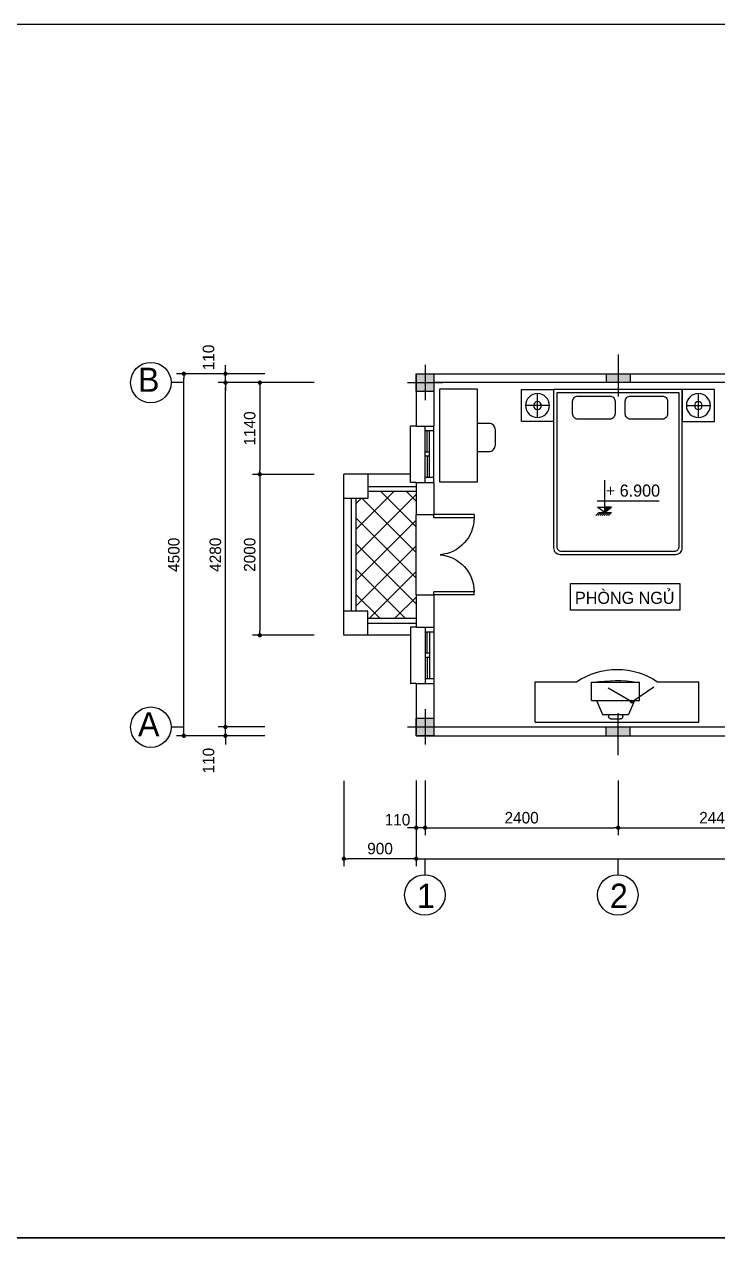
# Model space of a CAD drawing. Extents: x -13783 to 50918, y -8879 to 37156.
# Drawn here: x 8215 to 16836, y 6184 to 21290 of the extents above; entities that cross this region are included whole.
import ezdxf

# ---------------------------------------------------------------- set-up
doc = ezdxf.new("R2010")
doc.units = 0
doc.header["$LTSCALE"] = 600
doc.header["$MEASUREMENT"] = 0
doc.layers.get('0').update_dxf_attribs({"linetype": 'CONTINUOUS'})
doc.layers.get('Defpoints').update_dxf_attribs({"linetype": 'CONTINUOUS'})
for name, color, linetype in [('1', 1, 'CONTINUOUS'), ('3', 33, 'CONTINUOUS'), ('4', 4, 'CONTINUOUS'), ('9', 54, 'CONTINUOUS'), ('CAT', 7, 'CONTINUOUS'), ('COT', 2, 'CONTINUOUS'), ('D', 4, 'CONTINUOUS')]:
    doc.layers.add(name, color=color, linetype=linetype)
doc.styles.add('TT', font='VHAVAN.ttf')
doc.dimstyles.new('MB051', dxfattribs={"dimscale": 0.51, "dimtxt": 280, "dimasz": 105, "dimexe": 180, "dimexo": 0, "dimgap": 100, "dimtad": 1, "dimdec": 0, "dimzin": 0, "dimdsep": 46, "dimtxsty": 'TT', "dimblk1": 'DOT', "dimblk2": 'DOT', "dimsah": 1, "dimcen": 100, "dimdle": 60, "dimclrd": 251, "dimclre": 251, "dimclrt": 4, "dimadec": 0, "dimazin": 0, "dimtfac": 1, "dimtdec": 1, "dimtofl": 0, "dimtmove": 2, "dimatfit": 3, "dimldrblk": 'DOT', "dimfxl": 0, "dimtolj": 1, "dimtzin": 0, "dimarcsym": 0})

# ---------------------------------------------------------------- blocks, each defined once
blk = doc.blocks.new('_DOT')
at = {"color": 0, "linetype": 'ByBlock'}
blk.add_line((-0.5, 0), (-1, 0), dxfattribs=at)
at = {"color": 0, "linetype": 'ByBlock', "const_width": 0.5}
blk.add_lwpolyline([(-0.25, 0, 1), (0.25, 0, 1)], format="xyb", close=True, dxfattribs=at)
blk = doc.blocks.new('*D30')
at = {"color": 251, "linetype": 'ByBlock'}
for p, q in [((13088, 11890), (13088, 10827)), ((27088, 11890), (27088, 10827)), ((13141, 10919), (27034, 10919))]:
    blk.add_line(p, q, dxfattribs=at)
at = {"layer": 'Defpoints', "color": 0, "linetype": 'ByBlock'}
for p in [(13088, 11890), (27088, 11890), (27088, 10919)]:
    blk.add_point(p, dxfattribs=at)
at = {"color": 251, "linetype": 'ByBlock', "xscale": 53.55, "yscale": 53.55, "zscale": 53.55, "rotation": 180}
blk.add_blockref('_DOT', (13088, 10919), dxfattribs=at)
at = {"color": 251, "linetype": 'ByBlock', "xscale": 53.55, "yscale": 53.55, "zscale": 53.55}
blk.add_blockref('_DOT', (27088, 10919), dxfattribs=at)
at = {"color": 4, "linetype": 'ByBlock', "insert": (18338, 11058), "char_height": 142.8, "attachment_point": 5, "style": 'TT'}
blk.add_mtext('\\A1;14000', dxfattribs=at)
blk = doc.blocks.new('*D32')
at = {"color": 251, "linetype": 'ByBlock'}
for p, q in [((15598, 11890), (15598, 11212)), ((18038, 11890), (18038, 11212)), ((15651, 11304), (17984, 11304))]:
    blk.add_line(p, q, dxfattribs=at)
at = {"layer": 'Defpoints', "color": 0, "linetype": 'ByBlock'}
for p in [(15598, 11890), (18038, 11890), (18038, 11304)]:
    blk.add_point(p, dxfattribs=at)
at = {"color": 251, "linetype": 'ByBlock', "xscale": 53.55, "yscale": 53.55, "zscale": 53.55, "rotation": 180}
blk.add_blockref('_DOT', (15598, 11304), dxfattribs=at)
at = {"color": 251, "linetype": 'ByBlock', "xscale": 53.55, "yscale": 53.55, "zscale": 53.55}
blk.add_blockref('_DOT', (18038, 11304), dxfattribs=at)
at = {"color": 4, "linetype": 'ByBlock', "insert": (16818, 11428), "char_height": 142.8, "attachment_point": 5, "style": 'TT'}
blk.add_mtext('\\A1;2440', dxfattribs=at)
blk = doc.blocks.new('D10')
at = {"layer": 'D', "color": 4}
for p, q in [((-500, 1000), (0, 1000)), ((-500, 1000), (-500, 960)), ((-500, 960), (0, 960)), ((0, 960), (0, 1000)), ((-500, 40), (0, 40)), ((-500, 0), (-500, 40)), ((-500, 0), (0, 0)), ((0, 0), (0, 40))]:
    blk.add_line(p, q, dxfattribs=at)
for points in [[(0, 960), (0, 1000)], [(0, 0), (0, 40)]]:
    blk.add_lwpolyline(points, dxfattribs=at)
at = {"layer": 'D', "color": 1}
for centre, start, end in [((-38.4, 960), 180, 265.22811), ((-38.4, 40), 94.77189, 180)]:
    blk.add_arc(centre, 461.6, start, end, dxfattribs=at)
blk = doc.blocks.new('*D33')
at = {"color": 251, "linetype": 'ByBlock'}
for p, q in [((13198, 11890), (13198, 11212)), ((15598, 11890), (15598, 11212)), ((13251, 11304), (15544, 11304))]:
    blk.add_line(p, q, dxfattribs=at)
at = {"layer": 'Defpoints', "color": 0, "linetype": 'ByBlock'}
for p in [(13198, 11890), (15598, 11890), (15598, 11304)]:
    blk.add_point(p, dxfattribs=at)
at = {"color": 251, "linetype": 'ByBlock', "xscale": 53.55, "yscale": 53.55, "zscale": 53.55, "rotation": 180}
blk.add_blockref('_DOT', (13198, 11304), dxfattribs=at)
at = {"color": 251, "linetype": 'ByBlock', "xscale": 53.55, "yscale": 53.55, "zscale": 53.55}
blk.add_blockref('_DOT', (15598, 11304), dxfattribs=at)
at = {"color": 4, "linetype": 'ByBlock', "insert": (14398, 11428), "char_height": 142.8, "attachment_point": 5, "style": 'TT'}
blk.add_mtext('\\A1;2400', dxfattribs=at)
blk = doc.blocks.new('S700')
at = {"layer": '3'}
for p, q in [((700, 110), (0, 110)), ((700, 0), (0, 0)), ((325, 55), (325, 110)), ((375, 55), (375, 110))]:
    blk.add_line(p, q, dxfattribs=at)
at = {"layer": '3', "linetype": 'Continuous'}
for p, q in [((60, 0), (60, 110)), ((640, 55), (60, 55)), ((640, 0), (640, 110))]:
    blk.add_line(p, q, dxfattribs=at)
at = {"layer": '3', "color": 8, "linetype": 'Continuous'}
for p, q in [((325, 82.5), (60, 82.5)), ((375, 82.5), (640, 82.5))]:
    blk.add_line(p, q, dxfattribs=at)
blk = doc.blocks.new('*D35')
at = {"color": 251, "linetype": 'ByBlock'}
for p, q in [((13088, 11780), (13088, 11212)), ((13198, 11780), (13198, 11212)), ((13034, 11304), (12981, 11304)), ((13198, 11304), (13088, 11304)), ((13251, 11304), (13305, 11304))]:
    blk.add_line(p, q, dxfattribs=at)
at = {"layer": 'Defpoints', "color": 0, "linetype": 'ByBlock'}
for p in [(13088, 11780), (13198, 11780), (13088, 11304)]:
    blk.add_point(p, dxfattribs=at)
at = {"color": 251, "linetype": 'ByBlock', "xscale": 53.55, "yscale": 53.55, "zscale": 53.55}
blk.add_blockref('_DOT', (13088, 11304), dxfattribs=at)
at = {"color": 251, "linetype": 'ByBlock', "xscale": 53.55, "yscale": 53.55, "zscale": 53.55, "rotation": 180}
blk.add_blockref('_DOT', (13198, 11304), dxfattribs=at)
at = {"color": 4, "linetype": 'ByBlock', "insert": (12855, 11403), "char_height": 142.8, "attachment_point": 5, "style": 'TT'}
blk.add_mtext('\\A1;110', dxfattribs=at)
blk = doc.blocks.new('*D36')
at = {"color": 251, "linetype": 'ByBlock'}
for p, q in [((12188, 11888), (12188, 10827)), ((13088, 11888), (13088, 10827)), ((13034, 10919), (12241, 10919))]:
    blk.add_line(p, q, dxfattribs=at)
at = {"layer": 'Defpoints', "color": 0, "linetype": 'ByBlock'}
for p in [(12188, 11888), (13088, 11888), (12188, 10919)]:
    blk.add_point(p, dxfattribs=at)
at = {"color": 251, "linetype": 'ByBlock', "xscale": 53.55, "yscale": 53.55, "zscale": 53.55, "rotation": 180}
blk.add_blockref('_DOT', (12188, 10919), dxfattribs=at)
at = {"color": 251, "linetype": 'ByBlock', "xscale": 53.55, "yscale": 53.55, "zscale": 53.55}
blk.add_blockref('_DOT', (13088, 10919), dxfattribs=at)
at = {"color": 4, "linetype": 'ByBlock', "insert": (12638, 11044), "char_height": 142.8, "attachment_point": 5, "style": 'TT'}
blk.add_mtext('\\A1;900', dxfattribs=at)
blk = doc.blocks.new('COT')
at = {"layer": '1'}
h = blk.add_hatch(color=256, dxfattribs=at)
h.paths.add_polyline_path([(0, 0), (110, 0), (110, 110), (0, 110)])
h.paths.add_polyline_path([(0, 0), (0, 110), (-110, 110), (-110, 0)])
h.paths.add_polyline_path([(0, 0), (-110, 0), (-110, -110), (0, -110)])
h.paths.add_polyline_path([(0, 0), (0, -110), (110, -110), (110, 0)])
for p, q in [((0, -220), (0, 220)), ((-220, 0), (220, 0))]:
    blk.add_line(p, q, dxfattribs=at)
blk.add_lwpolyline([(-110, -110), (110, -110), (110, 110), (-110, 110)], close=True, dxfattribs=at)
blk = doc.blocks.new('TV')
at = {"layer": '1', "color": 44}
for p, q in [((-697, 266), (1337, 266)), ((-697, 266), (-697, -234)), ((65, 0), (137, 173)), ((137, 173), (463, 173)), ((214, 173), (214, 198)), ((244, 228), (361, 228)), ((391, 198), (391, 173)), ((535, 0), (463, 173)), ((1337, 266), (1337, -234)), ((0, 0), (600, 0)), ((0, 0), (0, -228)), ((504, 15), (210, -155)), ((504, 15), (776, -172)), ((600, 0), (600, -228)), ((-697, -234), (-184, -234)), ((0, -228), (600, -228)), ((824, -234), (1337, -234))]:
    blk.add_line(p, q, dxfattribs=at)
blk.add_circle((500, 14), 15.5, dxfattribs=at)
for centre, radius, start, end in [((244, 198), 30, 90, 180), ((361, 198), 30, 0, 90), ((320, 521), 908, 236.2754, 303.7246), ((304, 1505), 1754, 261.0106, 278.7577)]:
    blk.add_arc(centre, radius, start, end, dxfattribs=at)
blk = doc.blocks.new('GUONG2')
at = {"color": 44}
for p, q in [((975, 1877), (975, 2174)), ((826, 2026), (1124, 2026)), ((975, 174), (975, -123)), ((826, 26), (1124, 26))]:
    blk.add_line(p, q, dxfattribs=at)
for points in [[(1175, 1826), (775, 1826), (775, 2226), (1175, 2226)], [(1175, 226), (775, 226), (775, -174), (1175, -174)]]:
    blk.add_lwpolyline(points, close=True, dxfattribs=at)
for points in [[(-795, 1826), (1175, 1826), (1175, 226), (-795, 226, -0.414214), (-875, 306), (-875, 1746, -0.414214)], [(-780, 1786), (1135, 1786), (1135, 266), (-780, 266, -0.414214), (-835, 321), (-835, 1731, -0.414214)], [(806, 1578), (806, 1182, 0.414214), (871, 1117), (1028, 1117, 0.414214), (1093, 1182), (1093, 1578, 0.414214), (1028, 1643), (871, 1643, 0.414214)], [(806, 925), (806, 528, 0.414214), (871, 463), (1028, 463, 0.414214), (1093, 528), (1093, 925, 0.414214), (1028, 990), (871, 990, 0.414214)]]:
    blk.add_lwpolyline(points, format="xyb", close=True, dxfattribs=at)
for centre, radius in [((975, 2026), 149), ((975, 2026), 48.7), ((975, 26), 149), ((975, 26), 48.7)]:
    blk.add_circle(centre, radius, dxfattribs=at)
blk = doc.blocks.new('*D104')
at = {"color": 251, "linetype": 'ByBlock'}
for p, q in [((11206, 1752), (10624, 1752)), ((10716, -2474), (10716, 1699)), ((11206, -2528), (10624, -2528))]:
    blk.add_line(p, q, dxfattribs=at)
at = {"layer": 'Defpoints', "color": 0, "linetype": 'ByBlock'}
for p in [(10716, 1752), (11206, 1752), (11206, -2528)]:
    blk.add_point(p, dxfattribs=at)
at = {"color": 251, "linetype": 'ByBlock', "xscale": 53.55, "yscale": 53.55, "zscale": 53.55}
for p, rotation in [((10716, 1752), 90), ((10716, -2528), 270)]:
    blk.add_blockref('_DOT', p, dxfattribs=dict(at, rotation=rotation))
at = {"color": 4, "linetype": 'ByBlock', "insert": (10591, -388), "char_height": 142.8, "attachment_point": 5, "rotation": 90, "style": 'TT'}
blk.add_mtext('\\A1;4280', dxfattribs=at)
blk = doc.blocks.new('*D105')
at = {"color": 251, "linetype": 'ByBlock'}
for p, q in [((11206, 1862), (10107, 1862)), ((10199, -2584), (10199, 1809)), ((11206, -2638), (10107, -2638))]:
    blk.add_line(p, q, dxfattribs=at)
at = {"layer": 'Defpoints', "color": 0, "linetype": 'ByBlock'}
for p in [(10199, 1862), (11206, 1862), (11206, -2638)]:
    blk.add_point(p, dxfattribs=at)
at = {"color": 251, "linetype": 'ByBlock', "xscale": 53.55, "yscale": 53.55, "zscale": 53.55}
for p, rotation in [((10199, 1862), 90), ((10199, -2638), 270)]:
    blk.add_blockref('_DOT', p, dxfattribs=dict(at, rotation=rotation))
at = {"color": 4, "linetype": 'ByBlock', "insert": (10074, -388), "char_height": 142.8, "attachment_point": 5, "rotation": 90, "style": 'TT'}
blk.add_mtext('\\A1;4500', dxfattribs=at)
blk = doc.blocks.new('*D106')
at = {"color": 251, "linetype": 'ByBlock'}
for p, q in [((11206, -2528), (10624, -2528)), ((10716, -2474), (10716, -2421)), ((10716, -2638), (10716, -2528)), ((11206, -2638), (10624, -2638)), ((10716, -2691), (10716, -2745))]:
    blk.add_line(p, q, dxfattribs=at)
at = {"layer": 'Defpoints', "color": 0, "linetype": 'ByBlock'}
for p in [(10716, -2528), (11206, -2528), (11206, -2638)]:
    blk.add_point(p, dxfattribs=at)
at = {"color": 251, "linetype": 'ByBlock', "xscale": 53.55, "yscale": 53.55, "zscale": 53.55}
for p, rotation in [((10716, -2528), 270), ((10716, -2638), 90)]:
    blk.add_blockref('_DOT', p, dxfattribs=dict(at, rotation=rotation))
at = {"color": 4, "linetype": 'ByBlock', "insert": (10506, -2947), "char_height": 142.8, "attachment_point": 5, "rotation": 90, "style": 'TT'}
blk.add_mtext('\\A1;110', dxfattribs=at)
blk = doc.blocks.new('*D108')
at = {"color": 251, "linetype": 'ByBlock'}
for p, q in [((11820, 1752), (11052, 1752)), ((11143, 1699), (11143, 666)), ((11820, 612), (11052, 612))]:
    blk.add_line(p, q, dxfattribs=at)
at = {"layer": 'Defpoints', "color": 0, "linetype": 'ByBlock'}
for p in [(11820, 1752), (11143, 612), (11820, 612)]:
    blk.add_point(p, dxfattribs=at)
at = {"color": 251, "linetype": 'ByBlock', "xscale": 53.55, "yscale": 53.55, "zscale": 53.55}
for p, rotation in [((11143, 1752), 90), ((11143, 612), 270)]:
    blk.add_blockref('_DOT', p, dxfattribs=dict(at, rotation=rotation))
at = {"color": 4, "linetype": 'ByBlock', "insert": (11018, 1182), "char_height": 142.8, "attachment_point": 5, "rotation": 90, "style": 'TT'}
blk.add_mtext('\\A1;1140', dxfattribs=at)
blk = doc.blocks.new('*D109')
at = {"color": 251, "linetype": 'ByBlock'}
for p, q in [((11143, 559), (11143, -1334)), ((11820, -1388), (11052, -1388))]:
    blk.add_line(p, q, dxfattribs=at)
at = {"layer": 'Defpoints', "color": 0, "linetype": 'ByBlock'}
for p in [(11820, 612), (11143, -1388), (11820, -1388)]:
    blk.add_point(p, dxfattribs=at)
at = {"color": 251, "linetype": 'ByBlock', "xscale": 53.55, "yscale": 53.55, "zscale": 53.55}
for p, rotation in [((11143, 612), 90), ((11143, -1388), 270)]:
    blk.add_blockref('_DOT', p, dxfattribs=dict(at, rotation=rotation))
at = {"color": 4, "linetype": 'ByBlock', "insert": (11018, -388), "char_height": 142.8, "attachment_point": 5, "rotation": 90, "style": 'TT'}
blk.add_mtext('\\A1;2000', dxfattribs=at)
blk = doc.blocks.new('*D107')
at = {"color": 251, "linetype": 'ByBlock'}
for p, q in [((10716, 1916), (10716, 1969)), ((11206, 1862), (10624, 1862)), ((10716, 1752), (10716, 1862)), ((11206, 1752), (10624, 1752)), ((10716, 1699), (10716, 1645))]:
    blk.add_line(p, q, dxfattribs=at)
at = {"layer": 'Defpoints', "color": 0, "linetype": 'ByBlock'}
for p in [(10716, 1862), (11206, 1862), (11206, 1752)]:
    blk.add_point(p, dxfattribs=at)
at = {"color": 251, "linetype": 'ByBlock', "xscale": 53.55, "yscale": 53.55, "zscale": 53.55}
for p, rotation in [((10716, 1862), 270), ((10716, 1752), 90)]:
    blk.add_blockref('_DOT', p, dxfattribs=dict(at, rotation=rotation))
at = {"color": 4, "linetype": 'ByBlock', "insert": (10506, 2065), "char_height": 142.8, "attachment_point": 5, "rotation": 90, "style": 'TT'}
blk.add_mtext('\\A1;110', dxfattribs=at)

msp = doc.modelspace()

# ---------------------------------------------------------------- hatches: boundary and pattern name
at = {"layer": '9'}
h = msp.add_hatch(dxfattribs=at)
h.set_pattern_fill('NET', color=8, scale=1800, angle=45, style=0)
h.set_pattern_definition([(45, (2e-12, 15084.83), (-159.099, 159.099), []), (135, (2e-12, 15084.83), (-159.099, -159.099), [])])
h.paths.add_polyline_path([(12337.6, 13997), (12487.6, 13997), (12487.6, 13907), (13087.6, 13907), (13087.6, 14197), (13087.6, 15197), (13087.6, 15487), (12487.6, 15487), (12487.6, 15397), (12337.6, 15397)])
msp.add_hatch(color=256, dxfattribs=at).paths.add_polyline_path([(15429.1, 15288.9), (15429.1, 15220.7), (15516.3, 15288.9)])

# ---------------------------------------------------------------- linework, layer by layer
for p, q in [((13087.6, 16947), (13087.6, 16297)), ((13307.6, 16947), (13307.6, 16297)), ((13087.6, 16297), (13307.6, 16297)), ((13087.6, 15597), (13087.6, 15197)), ((13087.6, 15597), (13307.6, 15597)), ((13307.6, 15597), (13307.6, 15197)), ((13087.6, 15197), (13307.6, 15197)), ((13087.6, 14197), (13087.6, 13797)), ((13087.6, 14197), (13307.6, 14197)), ((13307.6, 14197), (13307.6, 13797)), ((13087.6, 13797), (13307.6, 13797)), ((13087.6, 13097), (13087.6, 12447)), ((13087.6, 13097), (13307.6, 13097)), ((13307.6, 13097), (13307.6, 12557))]:
    msp.add_line(p, q)
at = {"color": 3}
for points in [[(7783.9, 6205.6), (7783.9, 21290.4), (29351, 21290.4), (29351, 6205.6), (7783.9, 6205.6)], [(7783.9, -8879.2), (7783.9, 6205.6), (29351, 6205.6), (29351, -8879.2), (7783.9, -8879.2)]]:
    msp.add_lwpolyline(points, close=True, dxfattribs=at)
at = {"layer": '3'}
for p, q in [((13017.6, 15597), (13017.6, 16297)), ((13087.6, 16297), (13017.6, 16297)), ((13087.6, 15597), (13017.6, 15597)), ((13017.6, 13797), (13017.6, 13097)), ((13087.6, 13797), (13017.6, 13797)), ((13087.6, 13097), (13017.6, 13097))]:
    msp.add_line(p, q, dxfattribs=at)
at = {"layer": '9', "color": 1}
for p, q in [((15597.6, 17185.9), (15597.6, 16665)), ((15447.6, 16947), (15447.6, 16837)), ((15747.6, 16947), (15747.6, 16837)), ((15597.6, 12208), (15597.6, 12728.9)), ((15447.6, 12447), (15447.6, 12557)), ((15747.6, 12447), (15747.6, 12557))]:
    msp.add_line(p, q, dxfattribs=at)
at = {"layer": '9', "color": 54}
for p, q in [((10186.2, 16836.8), (10040.3, 16836.8)), ((10186.2, 12553.9), (10040.3, 12553.9))]:
    msp.add_line(p, q, dxfattribs=at)
at = {"layer": '9', "color": 53}
for p, q in [((12187.6, 13697), (12187.6, 15697)), ((13017.6, 15697), (12187.6, 15697)), ((13017.6, 13697), (12187.6, 13697))]:
    msp.add_line(p, q, dxfattribs=at)
at = {"layer": '9'}
for p, q in [((12487.6, 15697), (12487.6, 15397)), ((15429.1, 15625.3), (15429.1, 15220.7)), ((12487.6, 15547), (13087.6, 15547)), ((12487.6, 15487), (13087.6, 15487)), ((12487.6, 15397), (12187.6, 15397)), ((12277.6, 15397), (12277.6, 13997)), ((12337.6, 15397), (12337.6, 13997)), ((15335.3, 15367.2), (16106.7, 15367.2)), ((15429.1, 15220.7), (15341.8, 15288.9)), ((15341.8, 15288.9), (15429.1, 15288.9)), ((15429.1, 15220.7), (15516.3, 15288.9)), ((15516.3, 15288.9), (15429.1, 15288.9)), ((13087.6, 14197), (13087.6, 15197)), ((15359.8, 15220.7), (15516.3, 15220.7)), ((12487.6, 13997), (12187.6, 13997)), ((12487.6, 13697), (12487.6, 13997)), ((12487.6, 13907), (13087.6, 13907)), ((12487.6, 13847), (13087.6, 13847))]:
    msp.add_line(p, q, dxfattribs=at)
at = {"layer": '9', "color": 8}
for p, q in [((15359.8, 15220.7), (15321.1, 15184.8)), ((15385.9, 15220.7), (15347.2, 15184.8)), ((15412, 15220.7), (15373.3, 15184.8)), ((15438, 15220.7), (15399.4, 15184.8)), ((15464.1, 15220.7), (15425.5, 15184.8)), ((15490.2, 15220.7), (15451.6, 15184.8)), ((15516.3, 15220.7), (15477.7, 15184.8))]:
    msp.add_line(p, q, dxfattribs=at)
at = {"layer": '9', "color": 2}
for p, q in [((13195, 10918.7), (13195, 10720.4)), ((15593.8, 10918.7), (15593.8, 10720.4))]:
    msp.add_line(p, q, dxfattribs=at)
at = {"layer": '9', "color": 44}
msp.add_lwpolyline([(13382.4, 16758.7), (13845.1, 16758.7), (13845.1, 15597.4), (13382.4, 15597.4)], close=True, dxfattribs=at)
msp.add_lwpolyline([(13845.1, 15980.6), (13991.9, 15980.6, 0.4142136), (14071.9, 16060.6), (14071.9, 16250.6, 0.4142136), (13991.9, 16330.6), (13845.1, 16330.6)], format="xyb", dxfattribs=at)
at = {"layer": '9'}
msp.add_lwpolyline([(15005, 14340), (16363.5, 14340), (16363.5, 14008.3), (15005, 14008.3)], close=True, dxfattribs=at)
at = {"layer": '9', "color": 2}
for centre in [(9788.5, 16836.8), (9788.5, 12553.9), (13195, 10468.8), (15593.8, 10468.8)]:
    msp.add_circle(centre, 251.7, dxfattribs=at)
at = {"layer": '9', "color": 1}
for points in [[(15447.6, 16947), (15447.6, 16837), (15747.6, 16947), (15747.6, 16837)], [(15447.6, 12447), (15447.6, 12557), (15747.6, 12447), (15747.6, 12557)]]:
    msp.add_solid(points, dxfattribs=at)
at = {"layer": 'CAT'}
for p, q in [((13087.6, 16947), (25997.6, 16947)), ((18037.7, 16837), (13307.6, 16837)), ((13307.6, 16727), (13087.6, 16727)), ((13307.6, 12557), (19886.7, 12557)), ((13087.6, 12447), (25997.6, 12447))]:
    msp.add_line(p, q, dxfattribs=at)

# ---------------------------------------------------------------- block references
at = {"layer": '3', "xscale": -1, "rotation": 90}
msp.add_blockref('S700', (13307.6, 16297), dxfattribs=at)
at = {"layer": '3', "rotation": 90}
msp.add_blockref('S700', (13307.6, 13097), dxfattribs=at)
at = {"layer": '9', "xscale": -1}
for name, p, rotation in [('GUONG2', (14569.2, 15576.5), 270), ('TV', (15264.9, 12884.4), 180)]:
    msp.add_blockref(name, p, dxfattribs=dict(at, rotation=rotation))
msp.add_blockref('D10', (13307.6, 14197), dxfattribs=at)
at = {"layer": 'COT', "xscale": -1, "rotation": 180}
for p in [(13197.6, 16837), (13197.6, 12557)]:
    msp.add_blockref('COT', p, dxfattribs=at)

# ---------------------------------------------------------------- texts
at = {"layer": '9', "color": 4, "style": 'TT'}
for s, p in [('+ 6.900', (15444.2, 15419.4)), ('phßng ngñ', (15061.3, 14086.7))]:
    msp.add_text(s, height=150, dxfattribs=at).set_placement(p)
at = {"layer": '9', "color": 2, "style": 'TT'}
for s, p in [('1', (13096.3, 10308.3)), ('2', (15495.1, 10308.3))]:
    msp.add_text(s, height=300, dxfattribs=at).set_placement(p)
at = {"layer": '9', "color": 2, "char_height": 300, "width": 149.66, "attachment_point": 1, "style": 'TT'}
for s, insert in [('b', (9628.4, 17022.7)), ('a', (9628.4, 12739.7))]:
    msp.add_mtext(s, dxfattribs=dict(at, insert=insert))

# ---------------------------------------------------------------- dimensions: what is measured, and where the dimension line sits
at = {"layer": '4'}
dim = msp.add_linear_dim(base=(27087.6, 10918.7), p1=(13087.6, 11889.7), p2=(27087.6, 11889.7), dimstyle='MB051', dxfattribs=at)
dim.commit()
dim.dimension.update_dxf_attribs({"geometry": '*D30', "text_midpoint": (18338.1, 11058.1), "dimtype": 160})
for base, p1, p2, picture, middle in [((15597.6, 11303.6), (13197.6, 11889.7), (15597.6, 11889.7), '*D33', (14397.6, 11428.4)), ((18037.6, 11303.6), (15597.6, 11889.7), (18037.6, 11889.7), '*D32', (16817.6, 11428.4))]:
    dim = msp.add_linear_dim(base=base, p1=p1, p2=p2, dimstyle='MB051', dxfattribs=at)
    dim.commit()
    dim.dimension.update_dxf_attribs({"geometry": picture, "text_midpoint": middle})
at = {"layer": '9'}
for base, p1, p2, picture, middle in [((10716.1, 16947), (11206.3, 16837), (11206.3, 16947), '*D107', (10506.1, 17149.9)), ((10716.1, 12557), (11206.3, 12447), (11206.3, 12557), '*D106', (10506.1, 12138.2))]:
    dim = msp.add_linear_dim(base=base, p1=p1, p2=p2, angle=90, dimstyle='MB051', dxfattribs=at)
    dim.commit()
    dim.dimension.update_dxf_attribs({"geometry": picture, "text_midpoint": middle, "dimtype": 160, "insert": (0, 15084.8)})
for base, p1, p2, picture, middle in [((10198.7, 16947), (11206.3, 12447), (11206.3, 16947), '*D105', (10073.9, 14697)), ((10716.1, 16837), (11206.3, 12557), (11206.3, 16837), '*D104', (10591.3, 14697)), ((11143.3, 15697), (11820.2, 16837), (11820.2, 15697), '*D108', (11018.5, 16267))]:
    dim = msp.add_linear_dim(base=base, p1=p1, p2=p2, angle=90, dimstyle='MB051', dxfattribs=at)
    dim.commit()
    dim.dimension.update_dxf_attribs({"geometry": picture, "text_midpoint": middle, "insert": (0, 15084.8)})
dim = msp.add_linear_dim(base=(11143.3, 13697), p1=(11820.2, 15697), p2=(11820.2, 13697), angle=90, dimstyle='MB051', override={"dimse1": 1}, dxfattribs=at)
dim.commit()
dim.dimension.update_dxf_attribs({"geometry": '*D109', "text_midpoint": (11018.5, 14697), "insert": (0, 15084.8)})
dim = msp.add_linear_dim(base=(12187.6, 10918.7), p1=(13087.6, 11887.5), p2=(12187.6, 11887.5), dimstyle='MB051', dxfattribs=at)
dim.commit()
dim.dimension.update_dxf_attribs({"geometry": '*D36', "text_midpoint": (12637.6, 11043.5)})
dim = msp.add_linear_dim(base=(13087.6, 11303.6), p1=(13197.6, 11779.7), p2=(13087.6, 11779.7), dimstyle='MB051', dxfattribs=at)
dim.commit()
dim.dimension.update_dxf_attribs({"geometry": '*D35', "text_midpoint": (12854.9, 11403.1), "dimtype": 160})

doc.saveas('drawing.dxf')
